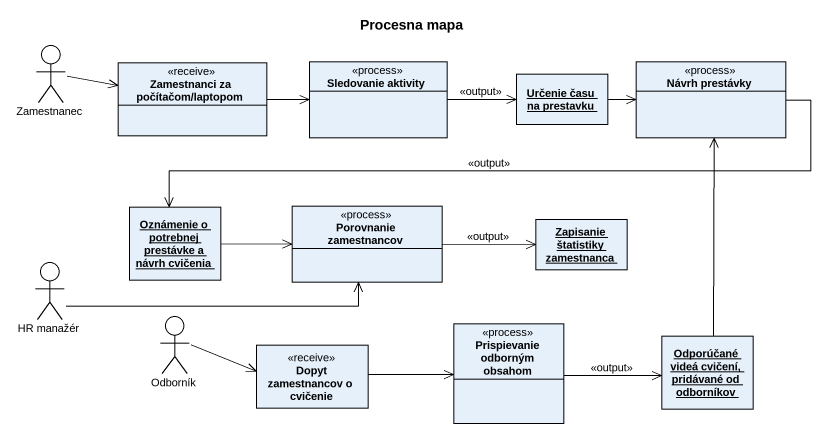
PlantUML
@startuml
title Procesna mapa
allowmixing
hide circle
hide empty members
actor Zamestnanec
class "Zamestnanci za počítačom/laptopom" as Zamestnanci_za_počítačom <<receive>>
class "Sledovanie aktivity" as Sledovanie_aktivity <<process>>
object "Určenie času na prestavku" as Určenie_času_na_prestavku
class "Návrh prestávky" as Návrh_prestávky <<process>>
object "Oznámenie o potrebnej prestávke a návrh cvičenia" as Oznámenie_o_potrebnej
class "Porovnanie zamestnancov" as Porovnanie_zamestnancov <<process>>
object "Zapisanie štatistiky zamestnanca" as Zapisanie_štatistiky
actor "HR manažér" as HR_manažér
actor Odborník
class "Prispievanie odborným obsahom" as Prispievanie_odborným <<process>>
class "Dopyt zamestnancov o cvičenie" as Dopyt_zamestnancov_o <<receive>>
object "Odporúčané videá cvičení, pridávané od odborníkov" as Odporúčané_videá_cvičení
Zamestnanec -right-> Zamestnanci_za_počítačom
Zamestnanci_za_počítačom -right-> Sledovanie_aktivity
Sledovanie_aktivity -right-> Určenie_času_na_prestavku : <<output>>
Určenie_času_na_prestavku -right-> Návrh_prestávky
Návrh_prestávky -left-> Oznámenie_o_potrebnej : <<output>>
Oznámenie_o_potrebnej -right-> Porovnanie_zamestnancov
Porovnanie_zamestnancov -right-> Zapisanie_štatistiky : <<output>>
HR_manažér -right-> Porovnanie_zamestnancov
Odborník -right-> Dopyt_zamestnancov_o
Prispievanie_odborným -right-> Odporúčané_videá_cvičení : <<output>>
Dopyt_zamestnancov_o -right-> Prispievanie_odborným
Odporúčané_videá_cvičení -up-> Návrh_prestávky
@enduml
